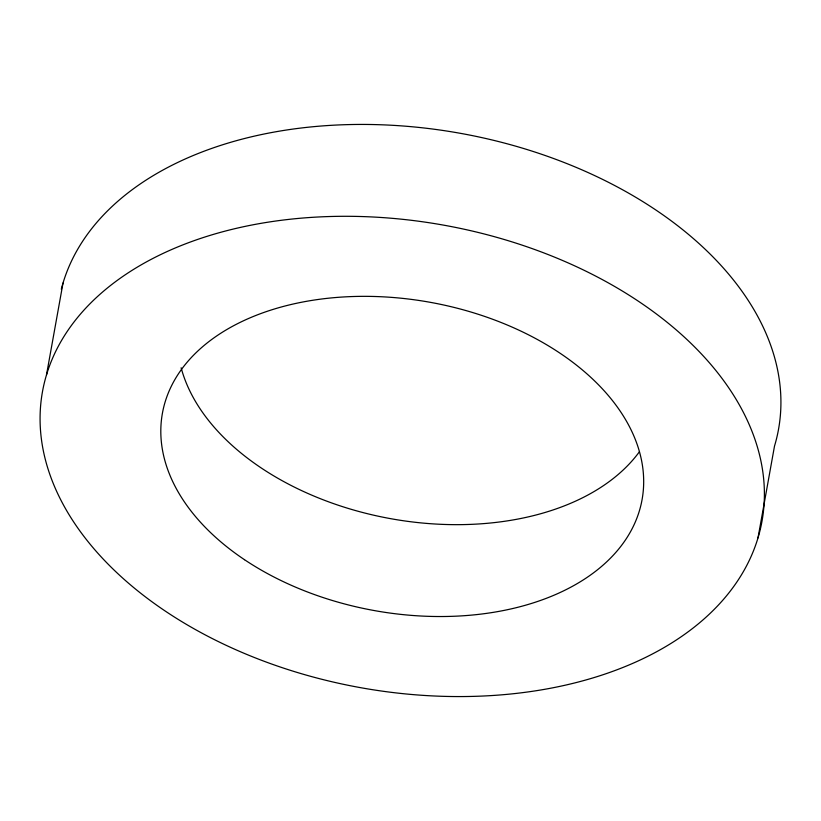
<?xml version="1.0" encoding="UTF-8"?>
<svg xmlns="http://www.w3.org/2000/svg" width="821" height="821" viewBox="0 0 821 821"><rect width="100%" height="100%" fill="white"/><g stroke="black" fill="none" stroke-linecap="round" stroke-linejoin="round"><path stroke-width="1.23" d="M46.489 374.94L63.012 283.071M757.988 537.929A365.54 234.96 10.2 0 0 283.122 220.059A365.54 234.96 10.2 0 0 165.606 611.306A365.54 234.96 10.2 0 0 757.988 537.929L774.511 446.06A365.54 234.96 10.2 0 0 481.794 137.6A365.54 234.96 10.2 0 0 61.308 289.218M639.343 451.837A243.693 156.647 10.2 0 1 389.759 518.503A243.693 156.647 10.2 0 1 181.133 367.787M244.484 559.686A243.693 156.647 10.2 0 0 639.405 510.765A243.693 156.647 10.2 0 0 322.827 298.854A243.693 156.647 10.2 0 0 244.484 559.686"/></g></svg>
